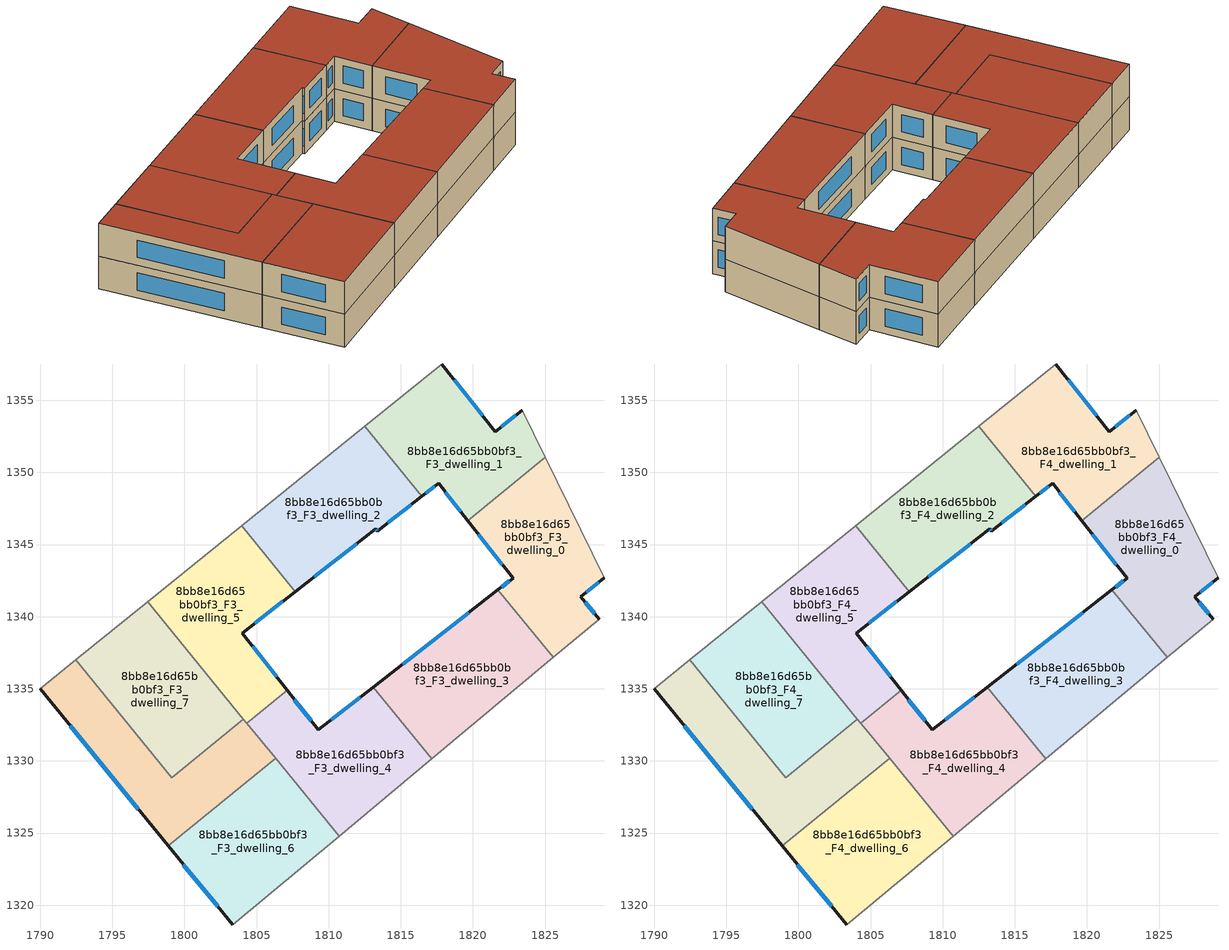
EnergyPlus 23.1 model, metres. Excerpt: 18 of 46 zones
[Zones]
8bb8e16d65bb0bf3_F3_dwelling_0
 floor to 8bb8e16d65bb0bf3_F2_dwelling_0 (EU_floor_Construction): 1825.01,1351.05 1829.09,1342.71 1827.48,1341.37 1828.76,1339.84 1825.57,1337.18 1821.74,1341.87 1822.78,1342.68 1819.65,1346.67 z9
 wall outside (EU_wall_Construction): 1828.76,1339.84 1827.48,1341.37 1829.09,1342.71 / 1819.65,1346.67 1822.78,1342.68 1821.74,1341.87 z9:12
 wall adiabatic (EU_wall_Construction): 1825.57,1337.18 1828.76,1339.84 / 1829.09,1342.71 1825.01,1351.05 z9:12
 wall to 8bb8e16d65bb0bf3_F3_dwelling_3 (EU_wall_Construction): 1821.74,1341.87 1825.57,1337.18 z9:12
 wall to 8bb8e16d65bb0bf3_F3_dwelling_1 (EU_wall_Construction): 1825.01,1351.05 1819.65,1346.67 z9:12
 window (EU_Window_Construction): 1828.46,1340.2 1827.78,1341.01 / 1822.54,1342.49 1821.98,1342.06 / 1820.38,1345.73 1822.04,1343.62 / 1827.86,1341.69 1828.71,1342.4 z9.7:11.3
8bb8e16d65bb0bf3_F3_dwelling_1
 floor to 8bb8e16d65bb0bf3_F2_dwelling_1 (EU_floor_Construction): 1823.41,1354.31 1825.01,1351.05 1819.65,1346.67 1817.62,1349.25 1816.46,1348.34 1812.49,1353.2 1817.83,1357.51 1821.54,1352.82 z9
 wall outside (EU_wall_Construction): 1816.46,1348.34 1817.62,1349.25 1819.65,1346.67 / 1823.41,1354.31 1821.54,1352.82 1817.83,1357.51 z9:12
 wall to 8bb8e16d65bb0bf3_F3_dwelling_2 (EU_wall_Construction): 1812.49,1353.2 1816.46,1348.34 z9:12
 wall adiabatic (EU_wall_Construction): 1817.83,1357.51 1812.49,1353.2 / 1825.01,1351.05 1823.41,1354.31 z9:12
 window (EU_Window_Construction): 1818.1,1348.64 1819.17,1347.27 / 1816.73,1348.55 1817.35,1349.03 / 1820.67,1353.92 1818.7,1356.41 / 1822.97,1353.96 1821.98,1353.17 z9.7:11.3
8bb8e16d65bb0bf3_F3_dwelling_2
 floor to 8bb8e16d65bb0bf3_F2_dwelling_2 (EU_floor_Construction): 1812.49,1353.2 1816.46,1348.34 1813.38,1345.94 1813.27,1346.09 1807.7,1341.74 1803.97,1346.3 z9
 wall outside (EU_wall_Construction): 1807.7,1341.74 1813.27,1346.09 1813.38,1345.94 1816.46,1348.34 z9:12
 wall to 8bb8e16d65bb0bf3_F3_dwelling_5 (EU_wall_Construction): 1803.97,1346.3 1807.7,1341.74 z9:12
 wall adiabatic (EU_wall_Construction): 1812.49,1353.2 1803.97,1346.3 z9:12
 window (EU_Window_Construction): 1814.1,1346.5 1815.73,1347.77 / 1813.3,1346.05 1813.36,1345.97 / 1809.01,1342.76 1811.96,1345.07 z9.7:11.3
8bb8e16d65bb0bf3_F3_dwelling_3
 floor to 8bb8e16d65bb0bf3_F2_dwelling_3 (EU_floor_Construction): 1821.74,1341.87 1825.57,1337.18 1817.16,1330.15 1813.1,1335.13 z9
 wall outside (EU_wall_Construction): 1821.74,1341.87 1813.1,1335.13 z9:12
 wall adiabatic (EU_wall_Construction): 1817.16,1330.15 1825.57,1337.18 z9:12
 wall to 8bb8e16d65bb0bf3_F3_dwelling_4 (EU_wall_Construction): 1813.1,1335.13 1817.16,1330.15 z9:12
 window (EU_Window_Construction): 1819.71,1340.28 1815.13,1336.71 z9.7:11.3
8bb8e16d65bb0bf3_F3_dwelling_4
 floor to 8bb8e16d65bb0bf3_F2_dwelling_4 (EU_floor_Construction): 1813.1,1335.13 1817.16,1330.15 1810.73,1324.78 1804.32,1332.62 1807.12,1334.91 1809.29,1332.15 z9
 wall outside (EU_wall_Construction): 1813.1,1335.13 1809.29,1332.15 1807.12,1334.91 z9:12
 wall adiabatic (EU_wall_Construction): 1810.73,1324.78 1817.16,1330.15 z9:12
 wall to 8bb8e16d65bb0bf3_F3_dwelling_5 (EU_wall_Construction): 1807.12,1334.91 1804.32,1332.62 z9:12
 wall to 8bb8e16d65bb0bf3_F3_dwelling_6 (EU_wall_Construction): 1806.32,1330.18 1810.73,1324.78 z9:12
 wall to 8bb8e16d65bb0bf3_F3_dwelling_8 (EU_wall_Construction): 1804.32,1332.62 1806.32,1330.18 z9:12
 window (EU_Window_Construction): 1808.78,1332.8 1807.63,1334.26 / 1812.2,1334.43 1810.18,1332.85 z9.7:11.3
8bb8e16d65bb0bf3_F3_dwelling_5
 floor to 8bb8e16d65bb0bf3_F2_dwelling_5 (EU_floor_Construction): 1803.97,1346.3 1807.7,1341.74 1804.01,1338.87 1807.12,1334.91 1804.32,1332.62 1797.45,1341.03 z9
 wall outside (EU_wall_Construction): 1807.12,1334.91 1804.01,1338.87 1807.7,1341.74 z9:12
 wall adiabatic (EU_wall_Construction): 1803.97,1346.3 1797.45,1341.03 z9:12
 wall to 8bb8e16d65bb0bf3_F3_dwelling_7 (EU_wall_Construction): 1797.45,1341.03 1804.09,1332.9 z9:12
 wall to 8bb8e16d65bb0bf3_F3_dwelling_8 (EU_wall_Construction): 1804.09,1332.9 1804.32,1332.62 z9:12
 window (EU_Window_Construction): 1806.39,1335.84 1804.74,1337.94 / 1804.88,1339.54 1806.83,1341.06 z9.7:11.3
8bb8e16d65bb0bf3_F3_dwelling_6
 floor to 8bb8e16d65bb0bf3_F2_dwelling_6 (EU_floor_Construction): 1806.32,1330.18 1810.73,1324.78 1803.36,1318.63 1798.89,1324.11 z9
 wall outside (EU_wall_Construction): 1798.89,1324.11 1803.36,1318.63 z9:12
 wall to 8bb8e16d65bb0bf3_F3_dwelling_8 (EU_wall_Construction): 1806.32,1330.18 1798.89,1324.11 z9:12
 wall adiabatic (EU_wall_Construction): 1803.36,1318.63 1810.73,1324.78 z9:12
 window (EU_Window_Construction): 1799.94,1322.82 1802.31,1319.92 z9.7:11.3
8bb8e16d65bb0bf3_F3_dwelling_7
 floor to 8bb8e16d65bb0bf3_F2_dwelling_7 (EU_floor_Construction): 1797.45,1341.03 1804.09,1332.9 1799.13,1328.85 1792.47,1337.01 z9
 wall to 8bb8e16d65bb0bf3_F3_dwelling_8 (EU_wall_Construction): 1792.47,1337.01 1799.13,1328.85 1804.09,1332.9 z9:12
 wall adiabatic (EU_wall_Construction): 1797.45,1341.03 1792.47,1337.01 z9:12
8bb8e16d65bb0bf3_F3_dwelling_8
 floor to 8bb8e16d65bb0bf3_F2_dwelling_8 (EU_floor_Construction): 1804.09,1332.9 1806.32,1330.18 1798.89,1324.11 1789.99,1335 1792.47,1337.01 1799.13,1328.85 z9
 wall outside (EU_wall_Construction): 1789.99,1335 1798.89,1324.11 z9:12
 wall adiabatic (EU_wall_Construction): 1792.47,1337.01 1789.99,1335 z9:12
 window (EU_Window_Construction): 1792.08,1332.44 1796.8,1326.67 z9.7:11.3
8bb8e16d65bb0bf3_F4_dwelling_0
 floor to 8bb8e16d65bb0bf3_F3_dwelling_0 (EU_floor_Construction): 1825.01,1351.05 1829.09,1342.71 1827.48,1341.37 1828.76,1339.84 1825.57,1337.18 1821.74,1341.87 1822.78,1342.68 1819.65,1346.67 z12
 wall outside (EU_wall_Construction): 1828.76,1339.84 1827.48,1341.37 1829.09,1342.71 / 1819.65,1346.67 1822.78,1342.68 1821.74,1341.87 z12:15
 wall adiabatic (EU_wall_Construction): 1825.57,1337.18 1828.76,1339.84 / 1829.09,1342.71 1825.01,1351.05 z12:15
 wall to 8bb8e16d65bb0bf3_F4_dwelling_3 (EU_wall_Construction): 1821.74,1341.87 1825.57,1337.18 z12:15
 wall to 8bb8e16d65bb0bf3_F4_dwelling_1 (EU_wall_Construction): 1825.01,1351.05 1819.65,1346.67 z12:15
 window (EU_Window_Construction): 1828.46,1340.2 1827.78,1341.01 / 1822.54,1342.49 1821.98,1342.06 / 1820.38,1345.73 1822.04,1343.62 / 1827.86,1341.69 1828.71,1342.4 z12.7:14.3
 roof outside (EU_roof_Construction): 1828.76,1339.84 1827.48,1341.37 1829.09,1342.71 1825.01,1351.05 1819.65,1346.67 1822.78,1342.68 1821.74,1341.87 1825.57,1337.18 z15
8bb8e16d65bb0bf3_F4_dwelling_1
 floor to 8bb8e16d65bb0bf3_F3_dwelling_1 (EU_floor_Construction): 1823.41,1354.31 1825.01,1351.05 1819.65,1346.67 1817.62,1349.25 1816.46,1348.34 1812.49,1353.2 1817.83,1357.51 1821.54,1352.82 z12
 wall outside (EU_wall_Construction): 1816.46,1348.34 1817.62,1349.25 1819.65,1346.67 / 1823.41,1354.31 1821.54,1352.82 1817.83,1357.51 z12:15
 wall to 8bb8e16d65bb0bf3_F4_dwelling_2 (EU_wall_Construction): 1812.49,1353.2 1816.46,1348.34 z12:15
 wall adiabatic (EU_wall_Construction): 1817.83,1357.51 1812.49,1353.2 / 1825.01,1351.05 1823.41,1354.31 z12:15
 window (EU_Window_Construction): 1818.1,1348.64 1819.17,1347.27 / 1816.73,1348.55 1817.35,1349.03 / 1820.67,1353.92 1818.7,1356.41 / 1822.97,1353.96 1821.98,1353.17 z12.7:14.3
 roof outside (EU_roof_Construction): 1825.01,1351.05 1823.41,1354.31 1821.54,1352.82 1817.83,1357.51 1812.49,1353.2 1816.46,1348.34 1817.62,1349.25 1819.65,1346.67 z15
8bb8e16d65bb0bf3_F4_dwelling_2
 floor to 8bb8e16d65bb0bf3_F3_dwelling_2 (EU_floor_Construction): 1812.49,1353.2 1816.46,1348.34 1813.38,1345.94 1813.27,1346.09 1807.7,1341.74 1803.97,1346.3 z12
 wall outside (EU_wall_Construction): 1807.7,1341.74 1813.27,1346.09 1813.38,1345.94 1816.46,1348.34 z12:15
 wall to 8bb8e16d65bb0bf3_F4_dwelling_5 (EU_wall_Construction): 1803.97,1346.3 1807.7,1341.74 z12:15
 wall adiabatic (EU_wall_Construction): 1812.49,1353.2 1803.97,1346.3 z12:15
 window (EU_Window_Construction): 1814.1,1346.5 1815.73,1347.77 / 1813.3,1346.05 1813.36,1345.97 / 1809.01,1342.76 1811.96,1345.07 z12.7:14.3
 roof outside (EU_roof_Construction): 1813.38,1345.94 1816.46,1348.34 1812.49,1353.2 1803.97,1346.3 1807.7,1341.74 1813.27,1346.09 z15
8bb8e16d65bb0bf3_F4_dwelling_3
 floor to 8bb8e16d65bb0bf3_F3_dwelling_3 (EU_floor_Construction): 1821.74,1341.87 1825.57,1337.18 1817.16,1330.15 1813.1,1335.13 z12
 wall outside (EU_wall_Construction): 1821.74,1341.87 1813.1,1335.13 z12:15
 wall adiabatic (EU_wall_Construction): 1817.16,1330.15 1825.57,1337.18 z12:15
 wall to 8bb8e16d65bb0bf3_F4_dwelling_4 (EU_wall_Construction): 1813.1,1335.13 1817.16,1330.15 z12:15
 window (EU_Window_Construction): 1819.71,1340.28 1815.13,1336.71 z12.7:14.3
 roof outside (EU_roof_Construction): 1825.57,1337.18 1821.74,1341.87 1813.1,1335.13 1817.16,1330.15 z15
8bb8e16d65bb0bf3_F4_dwelling_4
 floor to 8bb8e16d65bb0bf3_F3_dwelling_4 (EU_floor_Construction): 1813.1,1335.13 1817.16,1330.15 1810.73,1324.78 1804.32,1332.62 1807.12,1334.91 1809.29,1332.15 z12
 wall outside (EU_wall_Construction): 1813.1,1335.13 1809.29,1332.15 1807.12,1334.91 z12:15
 wall adiabatic (EU_wall_Construction): 1810.73,1324.78 1817.16,1330.15 z12:15
 wall to 8bb8e16d65bb0bf3_F4_dwelling_5 (EU_wall_Construction): 1807.12,1334.91 1804.32,1332.62 z12:15
 wall to 8bb8e16d65bb0bf3_F4_dwelling_6 (EU_wall_Construction): 1806.32,1330.18 1810.73,1324.78 z12:15
 wall to 8bb8e16d65bb0bf3_F4_dwelling_8 (EU_wall_Construction): 1804.32,1332.62 1806.32,1330.18 z12:15
 window (EU_Window_Construction): 1808.78,1332.8 1807.63,1334.26 / 1812.2,1334.43 1810.18,1332.85 z12.7:14.3
 roof outside (EU_roof_Construction): 1817.16,1330.15 1813.1,1335.13 1809.29,1332.15 1807.12,1334.91 1804.32,1332.62 1810.73,1324.78 z15
8bb8e16d65bb0bf3_F4_dwelling_5
 floor to 8bb8e16d65bb0bf3_F3_dwelling_5 (EU_floor_Construction): 1803.97,1346.3 1807.7,1341.74 1804.01,1338.87 1807.12,1334.91 1804.32,1332.62 1797.45,1341.03 z12
 wall outside (EU_wall_Construction): 1807.12,1334.91 1804.01,1338.87 1807.7,1341.74 z12:15
 wall adiabatic (EU_wall_Construction): 1803.97,1346.3 1797.45,1341.03 z12:15
 wall to 8bb8e16d65bb0bf3_F4_dwelling_7 (EU_wall_Construction): 1797.45,1341.03 1804.09,1332.9 z12:15
 wall to 8bb8e16d65bb0bf3_F4_dwelling_8 (EU_wall_Construction): 1804.09,1332.9 1804.32,1332.62 z12:15
 window (EU_Window_Construction): 1806.39,1335.84 1804.74,1337.94 / 1804.88,1339.54 1806.83,1341.06 z12.7:14.3
 roof outside (EU_roof_Construction): 1807.12,1334.91 1804.01,1338.87 1807.7,1341.74 1803.97,1346.3 1797.45,1341.03 1804.32,1332.62 z15
8bb8e16d65bb0bf3_F4_dwelling_6
 floor to 8bb8e16d65bb0bf3_F3_dwelling_6 (EU_floor_Construction): 1806.32,1330.18 1810.73,1324.78 1803.36,1318.63 1798.89,1324.11 z12
 wall outside (EU_wall_Construction): 1798.89,1324.11 1803.36,1318.63 z12:15
 wall to 8bb8e16d65bb0bf3_F4_dwelling_8 (EU_wall_Construction): 1806.32,1330.18 1798.89,1324.11 z12:15
 wall adiabatic (EU_wall_Construction): 1803.36,1318.63 1810.73,1324.78 z12:15
 window (EU_Window_Construction): 1799.94,1322.82 1802.31,1319.92 z12.7:14.3
 roof outside (EU_roof_Construction): 1810.73,1324.78 1806.32,1330.18 1798.89,1324.11 1803.36,1318.63 z15
8bb8e16d65bb0bf3_F4_dwelling_7
 floor to 8bb8e16d65bb0bf3_F3_dwelling_7 (EU_floor_Construction): 1797.45,1341.03 1804.09,1332.9 1799.13,1328.85 1792.47,1337.01 z12
 wall to 8bb8e16d65bb0bf3_F4_dwelling_8 (EU_wall_Construction): 1792.47,1337.01 1799.13,1328.85 1804.09,1332.9 z12:15
 wall adiabatic (EU_wall_Construction): 1797.45,1341.03 1792.47,1337.01 z12:15
 roof outside (EU_roof_Construction): 1804.09,1332.9 1797.45,1341.03 1792.47,1337.01 1799.13,1328.85 z15
8bb8e16d65bb0bf3_F4_dwelling_8
 floor to 8bb8e16d65bb0bf3_F3_dwelling_8 (EU_floor_Construction): 1804.09,1332.9 1806.32,1330.18 1798.89,1324.11 1789.99,1335 1792.47,1337.01 1799.13,1328.85 z12
 wall outside (EU_wall_Construction): 1789.99,1335 1798.89,1324.11 z12:15
 wall adiabatic (EU_wall_Construction): 1792.47,1337.01 1789.99,1335 z12:15
 window (EU_Window_Construction): 1792.08,1332.44 1796.8,1326.67 z12.7:14.3
 roof outside (EU_roof_Construction): 1806.32,1330.18 1804.09,1332.9 1799.13,1328.85 1792.47,1337.01 1789.99,1335 1798.89,1324.11 z15
[Building]
EU S2 Campaign: North Axis=0; Terrain=City; Solar Distribution=FullExterior
[Site:Location]
Budapest.Ferenc.Liszt.Intl.AP: Latitude=47.437; Longitude=19.256; Time Zone=1; Elevation=185
[SizingPeriod:WeatherFileDays]
AnnualSizingPeriod: Begin Month=1; Begin Day of Month=1; End Month=12; End Day of Month=31; Day of Week for Start Day=Monday; Use Weather File Daylight Saving Period=No; Use Weather File Rain and Snow Indicators=No
[MATERIAL]
EU_InternalMass_Material: Roughness=MediumRough; Thickness=0.1; Conductivity=1; Density=1800; Specific Heat=900; Thermal Absorptance=0.9; Solar Absorptance=0.7; Visible Absorptance=0.7
[MATERIAL:NOMASS] Roughness=MediumRough; Thermal Absorptance=0.9; Solar Absorptance=0.7; Visible Absorptance=0.7
Name | Thermal Resistance
EU_wall_NoMass | 0.832559
EU_roof_NoMass | 1.39638
EU_floor_NoMass | 0.872794
[WINDOWMATERIAL:SIMPLEGLAZINGSYSTEM]
EU_Window_SimpleGlazing: UFactor=2.79869; Solar Heat Gain Coefficient=0.75; Visible Transmittance=0.75
[CONSTRUCTION]
EU_wall_Construction: EU_wall_NoMass
EU_roof_Construction: EU_roof_NoMass
EU_floor_Construction: EU_floor_NoMass
EU_Window_Construction: EU_Window_SimpleGlazing
EU_InternalMass_Construction: EU_InternalMass_Material
[ZONE] Type=1; Multiplier=1; Ceiling Height=autocalculate; Floor Area=autocalculate; Part of Total Floor Area=Yes
Name | Volume
8bb8e16d65bb0bf3_F3_dwelling_0; 8bb8e16d65bb0bf3_F4_dwelling_0 | 202.088
8bb8e16d65bb0bf3_F3_dwelling_1; 8bb8e16d65bb0bf3_F4_dwelling_1 | 202.084
8bb8e16d65bb0bf3_F3_dwelling_2; 8bb8e16d65bb0bf3_F4_dwelling_2 | 199.126
8bb8e16d65bb0bf3_F3_dwelling_3; 8bb8e16d65bb0bf3_F4_dwelling_3 | 205.076
8bb8e16d65bb0bf3_F3_dwelling_4; 8bb8e16d65bb0bf3_F4_dwelling_4 | 202.077
8bb8e16d65bb0bf3_F3_dwelling_5; 8bb8e16d65bb0bf3_F4_dwelling_5 | 202.067
8bb8e16d65bb0bf3_F3_dwelling_6; 8bb8e16d65bb0bf3_F4_dwelling_6 | 202.078
8bb8e16d65bb0bf3_F3_dwelling_7; 8bb8e16d65bb0bf3_F4_dwelling_7 | 202.101
8bb8e16d65bb0bf3_F3_dwelling_8; 8bb8e16d65bb0bf3_F4_dwelling_8 | 202.098
[INTERNALMASS] Construction=EU_InternalMass_Construction
Name | Zone or ZoneList | Surface Area
8bb8e16d65bb0bf3_F3_dwelling_0_EU_InternalMass | 8bb8e16d65bb0bf3_F3_dwelling_0 | 67.362
8bb8e16d65bb0bf3_F3_dwelling_1_EU_InternalMass | 8bb8e16d65bb0bf3_F3_dwelling_1 | 67.3599
8bb8e16d65bb0bf3_F3_dwelling_2_EU_InternalMass | 8bb8e16d65bb0bf3_F3_dwelling_2 | 66.3752
8bb8e16d65bb0bf3_F3_dwelling_3_EU_InternalMass | 8bb8e16d65bb0bf3_F3_dwelling_3 | 68.3549
8bb8e16d65bb0bf3_F3_dwelling_4_EU_InternalMass | 8bb8e16d65bb0bf3_F3_dwelling_4 | 67.3583
8bb8e16d65bb0bf3_F3_dwelling_5_EU_InternalMass | 8bb8e16d65bb0bf3_F3_dwelling_5 | 67.3553
8bb8e16d65bb0bf3_F3_dwelling_6_EU_InternalMass | 8bb8e16d65bb0bf3_F3_dwelling_6 | 67.362
8bb8e16d65bb0bf3_F3_dwelling_7_EU_InternalMass | 8bb8e16d65bb0bf3_F3_dwelling_7 | 67.3665
8bb8e16d65bb0bf3_F3_dwelling_8_EU_InternalMass | 8bb8e16d65bb0bf3_F3_dwelling_8 | 67.366
8bb8e16d65bb0bf3_F4_dwelling_0_EU_InternalMass | 8bb8e16d65bb0bf3_F4_dwelling_0 | 67.362
8bb8e16d65bb0bf3_F4_dwelling_1_EU_InternalMass | 8bb8e16d65bb0bf3_F4_dwelling_1 | 67.3599
8bb8e16d65bb0bf3_F4_dwelling_2_EU_InternalMass | 8bb8e16d65bb0bf3_F4_dwelling_2 | 66.3752
8bb8e16d65bb0bf3_F4_dwelling_3_EU_InternalMass | 8bb8e16d65bb0bf3_F4_dwelling_3 | 68.3549
8bb8e16d65bb0bf3_F4_dwelling_4_EU_InternalMass | 8bb8e16d65bb0bf3_F4_dwelling_4 | 67.3583
8bb8e16d65bb0bf3_F4_dwelling_5_EU_InternalMass | 8bb8e16d65bb0bf3_F4_dwelling_5 | 67.3553
8bb8e16d65bb0bf3_F4_dwelling_6_EU_InternalMass | 8bb8e16d65bb0bf3_F4_dwelling_6 | 67.362
8bb8e16d65bb0bf3_F4_dwelling_7_EU_InternalMass | 8bb8e16d65bb0bf3_F4_dwelling_7 | 67.3665
8bb8e16d65bb0bf3_F4_dwelling_8_EU_InternalMass | 8bb8e16d65bb0bf3_F4_dwelling_8 | 67.366
[OTHEREQUIPMENT] Fuel Type=Electricity; Design Level Calculation Method=Watts/Area; Power per Zone Floor Area=1; Fraction Latent=0; Fraction Radiant=0; Fraction Lost=0; Carbon Dioxide Generation Rate=0; EndUse Subcategory=EU_Step8_InternalGains
Name | Zone or ZoneList or Space or SpaceList | Schedule
EU_Step8_InternalGain_8bb8e16d65bb0bf3_F3_dwelling_0_f000 | 8bb8e16d65bb0bf3_F3_dwelling_0 | EU_Step8_GainSchedule_8bb8e16d65bb0bf3_F3_dwelling_0_f000
EU_Step8_InternalGain_8bb8e16d65bb0bf3_F3_dwelling_1_f000 | 8bb8e16d65bb0bf3_F3_dwelling_1 | EU_Step8_GainSchedule_8bb8e16d65bb0bf3_F3_dwelling_1_f000
EU_Step8_InternalGain_8bb8e16d65bb0bf3_F3_dwelling_2_f000 | 8bb8e16d65bb0bf3_F3_dwelling_2 | EU_Step8_GainSchedule_8bb8e16d65bb0bf3_F3_dwelling_2_f000
EU_Step8_InternalGain_8bb8e16d65bb0bf3_F3_dwelling_3_f000 | 8bb8e16d65bb0bf3_F3_dwelling_3 | EU_Step8_GainSchedule_8bb8e16d65bb0bf3_F3_dwelling_3_f000
EU_Step8_InternalGain_8bb8e16d65bb0bf3_F3_dwelling_4_f000 | 8bb8e16d65bb0bf3_F3_dwelling_4 | EU_Step8_GainSchedule_8bb8e16d65bb0bf3_F3_dwelling_4_f000
EU_Step8_InternalGain_8bb8e16d65bb0bf3_F3_dwelling_5_f000 | 8bb8e16d65bb0bf3_F3_dwelling_5 | EU_Step8_GainSchedule_8bb8e16d65bb0bf3_F3_dwelling_5_f000
EU_Step8_InternalGain_8bb8e16d65bb0bf3_F3_dwelling_6_f000 | 8bb8e16d65bb0bf3_F3_dwelling_6 | EU_Step8_GainSchedule_8bb8e16d65bb0bf3_F3_dwelling_6_f000
EU_Step8_InternalGain_8bb8e16d65bb0bf3_F3_dwelling_7_f000 | 8bb8e16d65bb0bf3_F3_dwelling_7 | EU_Step8_GainSchedule_8bb8e16d65bb0bf3_F3_dwelling_7_f000
EU_Step8_InternalGain_8bb8e16d65bb0bf3_F3_dwelling_8_f000 | 8bb8e16d65bb0bf3_F3_dwelling_8 | EU_Step8_GainSchedule_8bb8e16d65bb0bf3_F3_dwelling_8_f000
EU_Step8_InternalGain_8bb8e16d65bb0bf3_F4_dwelling_0_f000 | 8bb8e16d65bb0bf3_F4_dwelling_0 | EU_Step8_GainSchedule_8bb8e16d65bb0bf3_F4_dwelling_0_f000
EU_Step8_InternalGain_8bb8e16d65bb0bf3_F4_dwelling_1_f000 | 8bb8e16d65bb0bf3_F4_dwelling_1 | EU_Step8_GainSchedule_8bb8e16d65bb0bf3_F4_dwelling_1_f000
EU_Step8_InternalGain_8bb8e16d65bb0bf3_F4_dwelling_2_f000 | 8bb8e16d65bb0bf3_F4_dwelling_2 | EU_Step8_GainSchedule_8bb8e16d65bb0bf3_F4_dwelling_2_f000
EU_Step8_InternalGain_8bb8e16d65bb0bf3_F4_dwelling_3_f000 | 8bb8e16d65bb0bf3_F4_dwelling_3 | EU_Step8_GainSchedule_8bb8e16d65bb0bf3_F4_dwelling_3_f000
EU_Step8_InternalGain_8bb8e16d65bb0bf3_F4_dwelling_4_f000 | 8bb8e16d65bb0bf3_F4_dwelling_4 | EU_Step8_GainSchedule_8bb8e16d65bb0bf3_F4_dwelling_4_f000
EU_Step8_InternalGain_8bb8e16d65bb0bf3_F4_dwelling_5_f000 | 8bb8e16d65bb0bf3_F4_dwelling_5 | EU_Step8_GainSchedule_8bb8e16d65bb0bf3_F4_dwelling_5_f000
EU_Step8_InternalGain_8bb8e16d65bb0bf3_F4_dwelling_6_f000 | 8bb8e16d65bb0bf3_F4_dwelling_6 | EU_Step8_GainSchedule_8bb8e16d65bb0bf3_F4_dwelling_6_f000
EU_Step8_InternalGain_8bb8e16d65bb0bf3_F4_dwelling_7_f000 | 8bb8e16d65bb0bf3_F4_dwelling_7 | EU_Step8_GainSchedule_8bb8e16d65bb0bf3_F4_dwelling_7_f000
EU_Step8_InternalGain_8bb8e16d65bb0bf3_F4_dwelling_8_f000 | 8bb8e16d65bb0bf3_F4_dwelling_8 | EU_Step8_GainSchedule_8bb8e16d65bb0bf3_F4_dwelling_8_f000
[ZONEVENTILATION:DESIGNFLOWRATE] Schedule=EU_AlwaysOn; Design Flow Rate Calculation Method=AirChanges/Hour; Air Changes per Hour=0.475469; Ventilation Type=Natural; Fan Pressure Rise=0; Fan Total Efficiency=1; Constant Term Coefficient=1; Temperature Term Coefficient=0; Velocity Term Coefficient=0; Velocity Squared Term Coefficient=0; Minimum Indoor Temperature=-100; Maximum Indoor Temperature=100; Delta Temperature=-100; Minimum Outdoor Temperature=-100; Maximum Outdoor Temperature=100; Maximum Wind Speed=40
Name | Zone or ZoneList or Space or SpaceList
EU_ConstantAir_8bb8e16d65bb0bf3_F3_dwelling_0 | 8bb8e16d65bb0bf3_F3_dwelling_0
EU_ConstantAir_8bb8e16d65bb0bf3_F3_dwelling_1 | 8bb8e16d65bb0bf3_F3_dwelling_1
EU_ConstantAir_8bb8e16d65bb0bf3_F3_dwelling_2 | 8bb8e16d65bb0bf3_F3_dwelling_2
EU_ConstantAir_8bb8e16d65bb0bf3_F3_dwelling_3 | 8bb8e16d65bb0bf3_F3_dwelling_3
EU_ConstantAir_8bb8e16d65bb0bf3_F3_dwelling_4 | 8bb8e16d65bb0bf3_F3_dwelling_4
EU_ConstantAir_8bb8e16d65bb0bf3_F3_dwelling_5 | 8bb8e16d65bb0bf3_F3_dwelling_5
EU_ConstantAir_8bb8e16d65bb0bf3_F3_dwelling_6 | 8bb8e16d65bb0bf3_F3_dwelling_6
EU_ConstantAir_8bb8e16d65bb0bf3_F3_dwelling_7 | 8bb8e16d65bb0bf3_F3_dwelling_7
EU_ConstantAir_8bb8e16d65bb0bf3_F3_dwelling_8 | 8bb8e16d65bb0bf3_F3_dwelling_8
EU_ConstantAir_8bb8e16d65bb0bf3_F4_dwelling_0 | 8bb8e16d65bb0bf3_F4_dwelling_0
EU_ConstantAir_8bb8e16d65bb0bf3_F4_dwelling_1 | 8bb8e16d65bb0bf3_F4_dwelling_1
EU_ConstantAir_8bb8e16d65bb0bf3_F4_dwelling_2 | 8bb8e16d65bb0bf3_F4_dwelling_2
EU_ConstantAir_8bb8e16d65bb0bf3_F4_dwelling_3 | 8bb8e16d65bb0bf3_F4_dwelling_3
EU_ConstantAir_8bb8e16d65bb0bf3_F4_dwelling_4 | 8bb8e16d65bb0bf3_F4_dwelling_4
EU_ConstantAir_8bb8e16d65bb0bf3_F4_dwelling_5 | 8bb8e16d65bb0bf3_F4_dwelling_5
EU_ConstantAir_8bb8e16d65bb0bf3_F4_dwelling_6 | 8bb8e16d65bb0bf3_F4_dwelling_6
EU_ConstantAir_8bb8e16d65bb0bf3_F4_dwelling_7 | 8bb8e16d65bb0bf3_F4_dwelling_7
EU_ConstantAir_8bb8e16d65bb0bf3_F4_dwelling_8 | 8bb8e16d65bb0bf3_F4_dwelling_8
[HVACTEMPLATE:THERMOSTAT] Constant Heating Setpoint=20; Constant Cooling Setpoint=50
EU_HeatOnly_8bb8e16d65bb0bf3_F0_dwelling_0; EU_HeatOnly_8bb8e16d65bb0bf3_F0_dwelling_1; EU_HeatOnly_8bb8e16d65bb0bf3_F0_dwelling_2; EU_HeatOnly_8bb8e16d65bb0bf3_F0_dwelling_3; EU_HeatOnly_8bb8e16d65bb0bf3_F0_dwelling_4; EU_HeatOnly_8bb8e16d65bb0bf3_F0_dwelling_5; EU_HeatOnly_8bb8e16d65bb0bf3_F0_dwelling_6; EU_HeatOnly_8bb8e16d65bb0bf3_F0_dwelling_7; EU_HeatOnly_8bb8e16d65bb0bf3_F0_dwelling_8; EU_HeatOnly_8bb8e16d65bb0bf3_F0_dwelling_9; EU_HeatOnly_8bb8e16d65bb0bf3_F1_dwelling_0; EU_HeatOnly_8bb8e16d65bb0bf3_F1_dwelling_1; EU_HeatOnly_8bb8e16d65bb0bf3_F1_dwelling_2; EU_HeatOnly_8bb8e16d65bb0bf3_F1_dwelling_3; EU_HeatOnly_8bb8e16d65bb0bf3_F1_dwelling_4; EU_HeatOnly_8bb8e16d65bb0bf3_F1_dwelling_5; EU_HeatOnly_8bb8e16d65bb0bf3_F1_dwelling_6; EU_HeatOnly_8bb8e16d65bb0bf3_F1_dwelling_7; EU_HeatOnly_8bb8e16d65bb0bf3_F1_dwelling_8; EU_HeatOnly_8bb8e16d65bb0bf3_F2_dwelling_0; EU_HeatOnly_8bb8e16d65bb0bf3_F2_dwelling_1; EU_HeatOnly_8bb8e16d65bb0bf3_F2_dwelling_2; EU_HeatOnly_8bb8e16d65bb0bf3_F2_dwelling_3; EU_HeatOnly_8bb8e16d65bb0bf3_F2_dwelling_4; EU_HeatOnly_8bb8e16d65bb0bf3_F2_dwelling_5; EU_HeatOnly_8bb8e16d65bb0bf3_F2_dwelling_6; EU_HeatOnly_8bb8e16d65bb0bf3_F2_dwelling_7; EU_HeatOnly_8bb8e16d65bb0bf3_F2_dwelling_8; EU_HeatOnly_8bb8e16d65bb0bf3_F3_dwelling_0; EU_HeatOnly_8bb8e16d65bb0bf3_F3_dwelling_1; EU_HeatOnly_8bb8e16d65bb0bf3_F3_dwelling_2; EU_HeatOnly_8bb8e16d65bb0bf3_F3_dwelling_3; EU_HeatOnly_8bb8e16d65bb0bf3_F3_dwelling_4; EU_HeatOnly_8bb8e16d65bb0bf3_F3_dwelling_5; EU_HeatOnly_8bb8e16d65bb0bf3_F3_dwelling_6; EU_HeatOnly_8bb8e16d65bb0bf3_F3_dwelling_7; EU_HeatOnly_8bb8e16d65bb0bf3_F3_dwelling_8; EU_HeatOnly_8bb8e16d65bb0bf3_F4_dwelling_0; EU_HeatOnly_8bb8e16d65bb0bf3_F4_dwelling_1; EU_HeatOnly_8bb8e16d65bb0bf3_F4_dwelling_2; EU_HeatOnly_8bb8e16d65bb0bf3_F4_dwelling_3; EU_HeatOnly_8bb8e16d65bb0bf3_F4_dwelling_4; EU_HeatOnly_8bb8e16d65bb0bf3_F4_dwelling_5; EU_HeatOnly_8bb8e16d65bb0bf3_F4_dwelling_6; EU_HeatOnly_8bb8e16d65bb0bf3_F4_dwelling_7; EU_HeatOnly_8bb8e16d65bb0bf3_F4_dwelling_8
[HVACTEMPLATE:ZONE:IDEALLOADSAIRSYSTEM] System Availability Schedule=EU_AlwaysOn; Maximum Heating Supply Air Temperature=50; Minimum Cooling Supply Air Temperature=13; Maximum Heating Supply Air Humidity Ratio=0.0156; Minimum Cooling Supply Air Humidity Ratio=0.0077; Heating Limit=NoLimit; Cooling Limit=NoLimit; Heating Availability Schedule=EU_AlwaysOn; Cooling Availability Schedule=EU_CoolingOff; Dehumidification Control Type=ConstantSensibleHeatRatio; Cooling Sensible Heat Ratio=0.7; Dehumidification Setpoint=60; Humidification Control Type=None; Humidification Setpoint=30; Outdoor Air Method=None; Outdoor Air Flow Rate per Person=0.00944; Outdoor Air Flow Rate per Zone Floor Area=0; Outdoor Air Flow Rate per Zone=0; Demand Controlled Ventilation Type=None; Outdoor Air Economizer Type=NoEconomizer; Heat Recovery Type=None; Sensible Heat Recovery Effectiveness=0.7; Latent Heat Recovery Effectiveness=0.65
Name | Template Thermostat
8bb8e16d65bb0bf3_F3_dwelling_0 | EU_HeatOnly_8bb8e16d65bb0bf3_F3_dwelling_0
8bb8e16d65bb0bf3_F3_dwelling_1 | EU_HeatOnly_8bb8e16d65bb0bf3_F3_dwelling_1
8bb8e16d65bb0bf3_F3_dwelling_2 | EU_HeatOnly_8bb8e16d65bb0bf3_F3_dwelling_2
8bb8e16d65bb0bf3_F3_dwelling_3 | EU_HeatOnly_8bb8e16d65bb0bf3_F3_dwelling_3
8bb8e16d65bb0bf3_F3_dwelling_4 | EU_HeatOnly_8bb8e16d65bb0bf3_F3_dwelling_4
8bb8e16d65bb0bf3_F3_dwelling_5 | EU_HeatOnly_8bb8e16d65bb0bf3_F3_dwelling_5
8bb8e16d65bb0bf3_F3_dwelling_6 | EU_HeatOnly_8bb8e16d65bb0bf3_F3_dwelling_6
8bb8e16d65bb0bf3_F3_dwelling_7 | EU_HeatOnly_8bb8e16d65bb0bf3_F3_dwelling_7
8bb8e16d65bb0bf3_F3_dwelling_8 | EU_HeatOnly_8bb8e16d65bb0bf3_F3_dwelling_8
8bb8e16d65bb0bf3_F4_dwelling_0 | EU_HeatOnly_8bb8e16d65bb0bf3_F4_dwelling_0
8bb8e16d65bb0bf3_F4_dwelling_1 | EU_HeatOnly_8bb8e16d65bb0bf3_F4_dwelling_1
8bb8e16d65bb0bf3_F4_dwelling_2 | EU_HeatOnly_8bb8e16d65bb0bf3_F4_dwelling_2
8bb8e16d65bb0bf3_F4_dwelling_3 | EU_HeatOnly_8bb8e16d65bb0bf3_F4_dwelling_3
8bb8e16d65bb0bf3_F4_dwelling_4 | EU_HeatOnly_8bb8e16d65bb0bf3_F4_dwelling_4
8bb8e16d65bb0bf3_F4_dwelling_5 | EU_HeatOnly_8bb8e16d65bb0bf3_F4_dwelling_5
8bb8e16d65bb0bf3_F4_dwelling_6 | EU_HeatOnly_8bb8e16d65bb0bf3_F4_dwelling_6
8bb8e16d65bb0bf3_F4_dwelling_7 | EU_HeatOnly_8bb8e16d65bb0bf3_F4_dwelling_7
8bb8e16d65bb0bf3_F4_dwelling_8 | EU_HeatOnly_8bb8e16d65bb0bf3_F4_dwelling_8
[SIZING:ZONE] Zone Cooling Design Supply Air Temperature Input Method=SupplyAirTemperature; Zone Cooling Design Supply Air Temperature=13; Zone Heating Design Supply Air Temperature Input Method=SupplyAirTemperature; Zone Heating Design Supply Air Temperature=50; Zone Cooling Design Supply Air Humidity Ratio=0.008; Zone Heating Design Supply Air Humidity Ratio=0.008; Cooling Design Air Flow Method=DesignDay; Cooling Design Air Flow Rate=0; Cooling Minimum Air Flow per Zone Floor Area=0.000762; Cooling Minimum Air Flow=0; Cooling Minimum Air Flow Fraction=0.2; Heating Design Air Flow Method=DesignDay; Heating Design Air Flow Rate=0; Heating Maximum Air Flow per Zone Floor Area=0.002032; Heating Maximum Air Flow=0.141576; Heating Maximum Air Flow Fraction=0.3; Account for Dedicated Outdoor Air System=No; Dedicated Outdoor Air System Control Strategy=NeutralSupplyAir; Dedicated Outdoor Air Low Setpoint Temperature for Design=autosize; Dedicated Outdoor Air High Setpoint Temperature for Design=autosize; Zone Load Sizing Method=Sensible Load Only No Latent Load; Zone Latent Cooling Design Supply Air Humidity Ratio Input Method=HumidityRatioDifference; Zone Cooling Design Supply Air Humidity Ratio Difference=0.005; Zone Latent Heating Design Supply Air Humidity Ratio Input Method=HumidityRatioDifference; Zone Humidification Design Supply Air Humidity Ratio Difference=0.005
8bb8e16d65bb0bf3_F3_dwelling_0; 8bb8e16d65bb0bf3_F3_dwelling_1; 8bb8e16d65bb0bf3_F3_dwelling_2; 8bb8e16d65bb0bf3_F3_dwelling_3; 8bb8e16d65bb0bf3_F3_dwelling_4; 8bb8e16d65bb0bf3_F3_dwelling_5; 8bb8e16d65bb0bf3_F3_dwelling_6; 8bb8e16d65bb0bf3_F3_dwelling_7; 8bb8e16d65bb0bf3_F3_dwelling_8; 8bb8e16d65bb0bf3_F4_dwelling_0; 8bb8e16d65bb0bf3_F4_dwelling_1; 8bb8e16d65bb0bf3_F4_dwelling_2; 8bb8e16d65bb0bf3_F4_dwelling_3; 8bb8e16d65bb0bf3_F4_dwelling_4; 8bb8e16d65bb0bf3_F4_dwelling_5; 8bb8e16d65bb0bf3_F4_dwelling_6; 8bb8e16d65bb0bf3_F4_dwelling_7; 8bb8e16d65bb0bf3_F4_dwelling_8
[SCHEDULE:CONSTANT]
Name | Hourly Value
EU_AlwaysOn | 1
EU_CoolingOff | 0
[SCHEDULE:FILE] Column Number=1; Rows to Skip at Top=0; Number of Hours of Data=8760; Column Separator=Comma; Interpolate to Timestep=No; Minutes per Item=60; Adjust Schedule for Daylight Savings=Yes
Name | File
EU_Step8_GainSchedule_8bb8e16d65bb0bf3_F3_dwelling_0_f000 | ../../schedules/8bb8e16d65bb0bf3/8bb8e16d65bb0bf3_F3_dwelling_0_f000_gain.csv
EU_Step8_GainSchedule_8bb8e16d65bb0bf3_F3_dwelling_1_f000 | ../../schedules/8bb8e16d65bb0bf3/8bb8e16d65bb0bf3_F3_dwelling_1_f000_gain.csv
EU_Step8_GainSchedule_8bb8e16d65bb0bf3_F3_dwelling_2_f000 | ../../schedules/8bb8e16d65bb0bf3/8bb8e16d65bb0bf3_F3_dwelling_2_f000_gain.csv
EU_Step8_GainSchedule_8bb8e16d65bb0bf3_F3_dwelling_3_f000 | ../../schedules/8bb8e16d65bb0bf3/8bb8e16d65bb0bf3_F3_dwelling_3_f000_gain.csv
EU_Step8_GainSchedule_8bb8e16d65bb0bf3_F3_dwelling_4_f000 | ../../schedules/8bb8e16d65bb0bf3/8bb8e16d65bb0bf3_F3_dwelling_4_f000_gain.csv
EU_Step8_GainSchedule_8bb8e16d65bb0bf3_F3_dwelling_5_f000 | ../../schedules/8bb8e16d65bb0bf3/8bb8e16d65bb0bf3_F3_dwelling_5_f000_gain.csv
EU_Step8_GainSchedule_8bb8e16d65bb0bf3_F3_dwelling_6_f000 | ../../schedules/8bb8e16d65bb0bf3/8bb8e16d65bb0bf3_F3_dwelling_6_f000_gain.csv
EU_Step8_GainSchedule_8bb8e16d65bb0bf3_F3_dwelling_7_f000 | ../../schedules/8bb8e16d65bb0bf3/8bb8e16d65bb0bf3_F3_dwelling_7_f000_gain.csv
EU_Step8_GainSchedule_8bb8e16d65bb0bf3_F3_dwelling_8_f000 | ../../schedules/8bb8e16d65bb0bf3/8bb8e16d65bb0bf3_F3_dwelling_8_f000_gain.csv
EU_Step8_GainSchedule_8bb8e16d65bb0bf3_F4_dwelling_0_f000 | ../../schedules/8bb8e16d65bb0bf3/8bb8e16d65bb0bf3_F4_dwelling_0_f000_gain.csv
EU_Step8_GainSchedule_8bb8e16d65bb0bf3_F4_dwelling_1_f000 | ../../schedules/8bb8e16d65bb0bf3/8bb8e16d65bb0bf3_F4_dwelling_1_f000_gain.csv
EU_Step8_GainSchedule_8bb8e16d65bb0bf3_F4_dwelling_2_f000 | ../../schedules/8bb8e16d65bb0bf3/8bb8e16d65bb0bf3_F4_dwelling_2_f000_gain.csv
EU_Step8_GainSchedule_8bb8e16d65bb0bf3_F4_dwelling_3_f000 | ../../schedules/8bb8e16d65bb0bf3/8bb8e16d65bb0bf3_F4_dwelling_3_f000_gain.csv
EU_Step8_GainSchedule_8bb8e16d65bb0bf3_F4_dwelling_4_f000 | ../../schedules/8bb8e16d65bb0bf3/8bb8e16d65bb0bf3_F4_dwelling_4_f000_gain.csv
EU_Step8_GainSchedule_8bb8e16d65bb0bf3_F4_dwelling_5_f000 | ../../schedules/8bb8e16d65bb0bf3/8bb8e16d65bb0bf3_F4_dwelling_5_f000_gain.csv
EU_Step8_GainSchedule_8bb8e16d65bb0bf3_F4_dwelling_6_f000 | ../../schedules/8bb8e16d65bb0bf3/8bb8e16d65bb0bf3_F4_dwelling_6_f000_gain.csv
EU_Step8_GainSchedule_8bb8e16d65bb0bf3_F4_dwelling_7_f000 | ../../schedules/8bb8e16d65bb0bf3/8bb8e16d65bb0bf3_F4_dwelling_7_f000_gain.csv
EU_Step8_GainSchedule_8bb8e16d65bb0bf3_F4_dwelling_8_f000 | ../../schedules/8bb8e16d65bb0bf3/8bb8e16d65bb0bf3_F4_dwelling_8_f000_gain.csv
